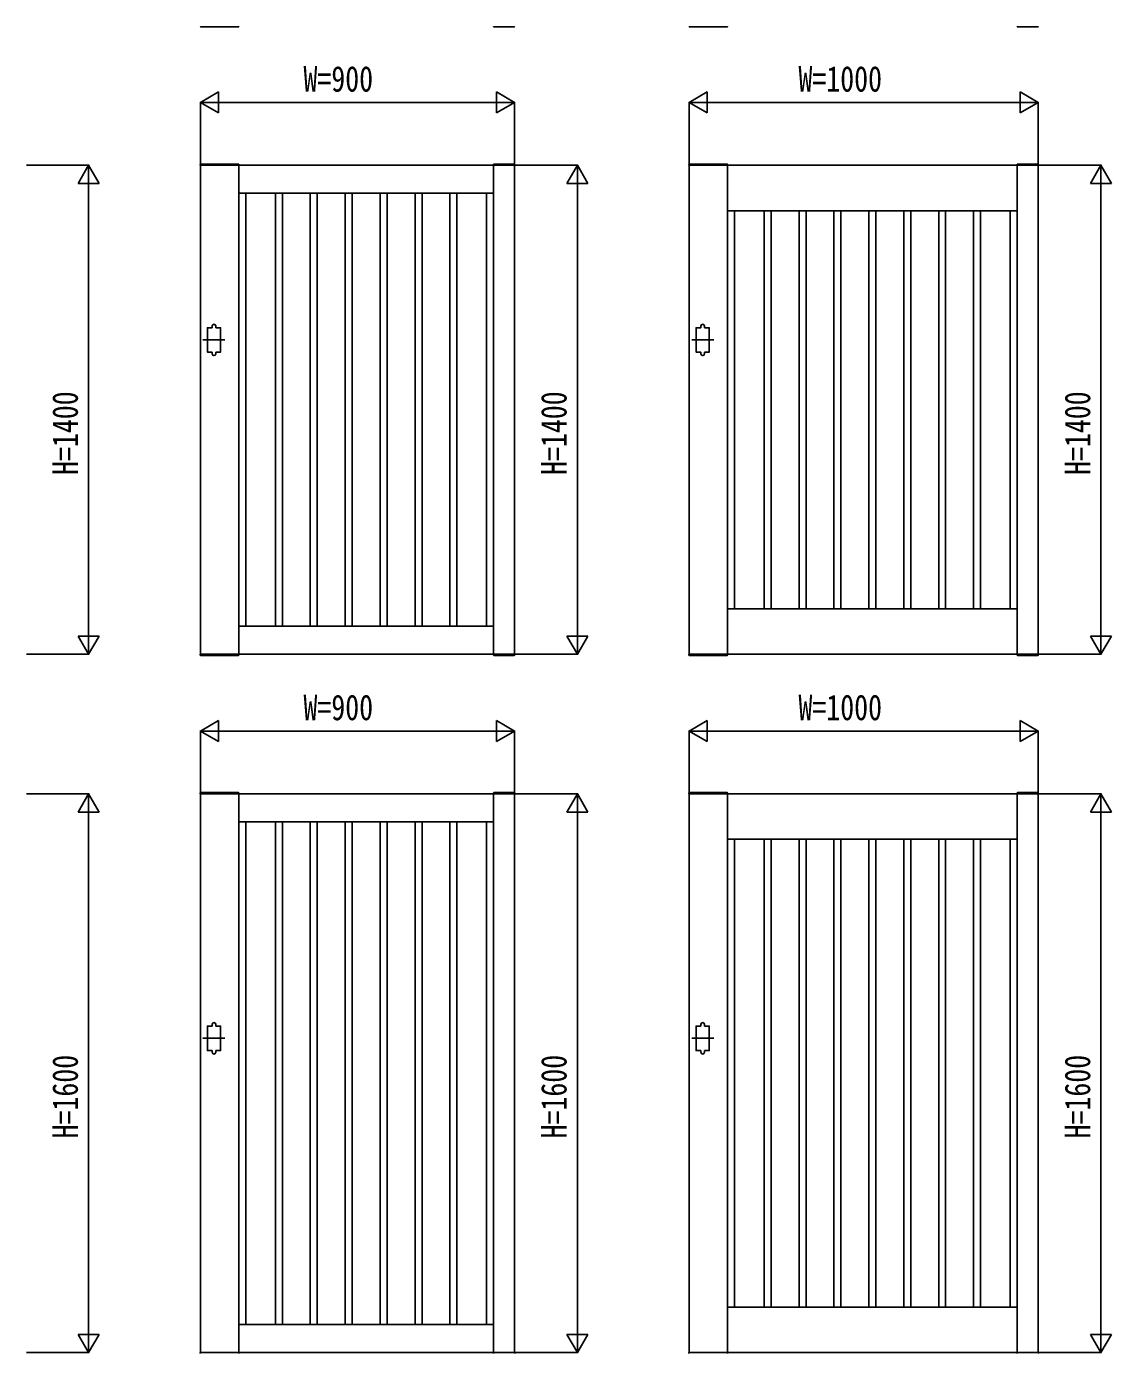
# Model space of a CAD drawing. Units: millimetres, scale not verified. Extents: x -10512 to 10512, y -7425 to 7425.
# Drawn here: x -260 to 2848, y -665 to 3135 of the extents above; entities that cross this region are included whole.
import ezdxf
from ezdxf.enums import TextEntityAlignment as Align

# ---------------------------------------------------------------- set-up
doc = ezdxf.new("R2010")
doc.units = ezdxf.units.MM
doc.header["$LTSCALE"] = 30
for name, color, linetype in [('0-0_0', 7, 'Continuous'), ('0-2_YKK_11', 7, 'Continuous'), ('0-3_YKK_A1', 4, 'Continuous'), ('0-4_YKK_D', 6, 'Continuous')]:
    doc.layers.add(name, color=color, linetype=linetype)
doc.styles.add('ＭＳ ゴシック', font='')
doc.styles.get('ＭＳ ゴシック').set_extended_font_data('MS Gothic')

msp = doc.modelspace()

# ---------------------------------------------------------------- linework, layer by layer
at = {"layer": '0-0_0'}
for p, q in [((347.55, 2657.5), (1077.55, 2657.5)), ((367.55, 1417.5), (367.55, 2657.5)), ((452.55, 1417.5), (452.55, 2657.5)), ((472.55, 1417.5), (472.55, 2657.5)), ((552.55, 1417.5), (552.55, 2657.5)), ((572.55, 1417.5), (572.55, 2657.5)), ((652.55, 1417.5), (652.55, 2657.5)), ((672.55, 1417.5), (672.55, 2657.5)), ((752.55, 1417.5), (752.55, 2657.5)), ((772.55, 1417.5), (772.55, 2657.5)), ((852.55, 1417.5), (852.55, 2657.5)), ((872.55, 1417.5), (872.55, 2657.5)), ((952.55, 1417.5), (952.55, 2657.5)), ((972.55, 1417.5), (972.55, 2657.5)), ((1057.55, 1417.5), (1057.55, 2657.5)), ((1747.55, 2607.5), (2577.55, 2607.5)), ((1767.55, 1467.5), (1767.55, 2607.5)), ((1852.55, 1467.5), (1852.55, 2607.5)), ((1872.55, 1467.5), (1872.55, 2607.5)), ((1952.55, 1467.5), (1952.55, 2607.5)), ((1972.55, 1467.5), (1972.55, 2607.5)), ((2052.55, 1467.5), (2052.55, 2607.5)), ((2072.55, 1467.5), (2072.55, 2607.5)), ((2152.55, 1467.5), (2152.55, 2607.5)), ((2172.55, 1467.5), (2172.55, 2607.5)), ((2252.55, 1467.5), (2252.55, 2607.5)), ((2272.55, 1467.5), (2272.55, 2607.5)), ((2352.55, 1467.5), (2352.55, 2607.5)), ((2372.55, 1467.5), (2372.55, 2607.5)), ((2452.55, 1467.5), (2452.55, 2607.5)), ((2472.55, 1467.5), (2472.55, 2607.5)), ((2557.55, 1467.5), (2557.55, 2607.5)), ((1747.55, 1467.5), (2577.55, 1467.5)), ((347.55, 1417.5), (1077.55, 1417.5)), ((347.55, 857.5), (1077.55, 857.5)), ((367.55, -582.5), (367.55, 857.5)), ((452.55, -582.5), (452.55, 857.5)), ((472.55, -582.5), (472.55, 857.5)), ((552.55, -582.5), (552.55, 857.5)), ((572.55, -582.5), (572.55, 857.5)), ((652.55, -582.5), (652.55, 857.5)), ((672.55, -582.5), (672.55, 857.5)), ((752.55, -582.5), (752.55, 857.5)), ((772.55, -582.5), (772.55, 857.5)), ((852.55, -582.5), (852.55, 857.5)), ((872.55, -582.5), (872.55, 857.5)), ((952.55, -582.5), (952.55, 857.5)), ((972.55, -582.5), (972.55, 857.5)), ((1057.55, -582.5), (1057.55, 857.5)), ((1747.55, 807.5), (2577.55, 807.5)), ((1767.55, -532.5), (1767.55, 807.5)), ((1852.55, -532.5), (1852.55, 807.5)), ((1872.55, -532.5), (1872.55, 807.5)), ((1952.55, -532.5), (1952.55, 807.5)), ((1972.55, -532.5), (1972.55, 807.5)), ((2052.55, -532.5), (2052.55, 807.5)), ((2072.55, -532.5), (2072.55, 807.5)), ((2152.55, -532.5), (2152.55, 807.5)), ((2172.55, -532.5), (2172.55, 807.5)), ((2252.55, -532.5), (2252.55, 807.5)), ((2272.55, -532.5), (2272.55, 807.5)), ((2352.55, -532.5), (2352.55, 807.5)), ((2372.55, -532.5), (2372.55, 807.5)), ((2452.55, -532.5), (2452.55, 807.5)), ((2472.55, -532.5), (2472.55, 807.5)), ((2557.55, -532.5), (2557.55, 807.5)), ((1747.55, -532.5), (2577.55, -532.5)), ((347.55, -582.5), (1077.55, -582.5))]:
    msp.add_line(p, q, dxfattribs=at)
at = {"layer": '0-2_YKK_11'}
for p, q in [((347.55, 1337.5), (347.55, 2737.5)), ((1077.55, 1337.5), (1077.55, 2737.5)), ((1747.55, 1337.5), (1747.55, 2737.5)), ((2577.55, 1337.5), (2577.55, 2737.5)), ((347.55, -662.5), (347.55, 937.5)), ((1077.55, -662.5), (1077.55, 937.5)), ((1747.55, -662.5), (1747.55, 937.5)), ((2577.55, -662.5), (2577.55, 937.5))]:
    msp.add_line(p, q, dxfattribs=at)
for points in [[(237.55, 2737.5), (237.55, 1337.5), (1137.55, 1337.5), (1137.55, 2737.5)], [(1637.55, 2737.5), (1637.55, 1337.5), (2637.55, 1337.5), (2637.55, 2737.5)], [(237.55, 937.5), (237.55, -662.5), (1137.55, -662.5), (1137.55, 937.5)], [(1637.55, 937.5), (1637.55, -662.5), (2637.55, -662.5), (2637.55, 937.5)]]:
    msp.add_lwpolyline(points, close=True, dxfattribs=at)
at = {"layer": '0-3_YKK_A1'}
for p, q in [((238.18, 3134), (346.92, 3134)), ((1136.92, 3134), (1078.18, 3134)), ((1638.18, 3134), (1746.92, 3134)), ((2636.92, 3134), (2578.18, 3134)), ((237.18, 2740.05), (237.05, 2737.5)), ((237.05, 2737.5), (348.05, 2737.5)), ((238.18, 2741), (346.92, 2741)), ((347.91, 2740.05), (348.05, 2737.5)), ((1077.18, 2740.05), (1077.05, 2737.5)), ((1138.05, 2737.5), (1077.05, 2737.5)), ((1136.92, 2741), (1078.18, 2741)), ((1137.91, 2740.05), (1138.05, 2737.5)), ((1637.18, 2740.05), (1637.05, 2737.5)), ((1637.05, 2737.5), (1748.05, 2737.5)), ((1638.18, 2741), (1746.92, 2741)), ((1747.91, 2740.05), (1748.05, 2737.5)), ((2577.18, 2740.05), (2577.05, 2737.5)), ((2638.05, 2737.5), (2577.05, 2737.5)), ((2636.92, 2741), (2578.18, 2741)), ((2637.91, 2740.05), (2638.05, 2737.5)), ((271.55, 2272.5), (271.55, 2277.5)), ((281.55, 2272.5), (281.55, 2277.5)), ((1671.55, 2272.5), (1671.55, 2277.5)), ((1681.55, 2272.5), (1681.55, 2277.5)), ((308.05, 2237.5), (245.05, 2237.5)), ((1708.05, 2237.5), (1645.05, 2237.5)), ((271.55, 2202.5), (271.55, 2197.5)), ((281.55, 2202.5), (281.55, 2197.5)), ((1671.55, 2202.5), (1671.55, 2197.5)), ((1681.55, 2202.5), (1681.55, 2197.5)), ((237.05, 1337.5), (348.05, 1337.5)), ((237.18, 1334.95), (237.05, 1337.5)), ((238.18, 1334), (346.92, 1334)), ((347.91, 1334.95), (348.05, 1337.5)), ((1138.05, 1337.5), (1077.05, 1337.5)), ((1077.18, 1334.95), (1077.05, 1337.5)), ((1136.92, 1334), (1078.18, 1334)), ((1137.91, 1334.95), (1138.05, 1337.5)), ((1637.05, 1337.5), (1748.05, 1337.5)), ((1637.18, 1334.95), (1637.05, 1337.5)), ((1638.18, 1334), (1746.92, 1334)), ((1747.91, 1334.95), (1748.05, 1337.5)), ((2638.05, 1337.5), (2577.05, 1337.5)), ((2577.18, 1334.95), (2577.05, 1337.5)), ((2636.92, 1334), (2578.18, 1334)), ((2637.91, 1334.95), (2638.05, 1337.5)), ((237.18, 940.05), (237.05, 937.5)), ((237.05, 937.5), (348.05, 937.5)), ((238.18, 941), (346.92, 941)), ((347.91, 940.05), (348.05, 937.5)), ((1077.18, 940.05), (1077.05, 937.5)), ((1138.05, 937.5), (1077.05, 937.5)), ((1136.92, 941), (1078.18, 941)), ((1137.91, 940.05), (1138.05, 937.5)), ((1637.18, 940.05), (1637.05, 937.5)), ((1637.05, 937.5), (1748.05, 937.5)), ((1638.18, 941), (1746.92, 941)), ((1747.91, 940.05), (1748.05, 937.5)), ((2577.18, 940.05), (2577.05, 937.5)), ((2638.05, 937.5), (2577.05, 937.5)), ((2636.92, 941), (2578.18, 941)), ((2637.91, 940.05), (2638.05, 937.5)), ((271.55, 272.5), (271.55, 277.5)), ((281.55, 272.5), (281.55, 277.5)), ((1671.55, 272.5), (1671.55, 277.5)), ((1681.55, 272.5), (1681.55, 277.5)), ((308.05, 237.5), (245.05, 237.5)), ((1708.05, 237.5), (1645.05, 237.5)), ((271.55, 202.5), (271.55, 197.5)), ((281.55, 202.5), (281.55, 197.5)), ((1671.55, 202.5), (1671.55, 197.5)), ((1681.55, 202.5), (1681.55, 197.5)), ((237.05, -662.5), (348.05, -662.5)), ((237.18, -665.05), (237.05, -662.5)), ((347.91, -665.05), (348.05, -662.5)), ((1138.05, -662.5), (1077.05, -662.5)), ((1077.18, -665.05), (1077.05, -662.5)), ((1137.91, -665.05), (1138.05, -662.5)), ((1637.05, -662.5), (1748.05, -662.5)), ((1637.18, -665.05), (1637.05, -662.5)), ((1747.91, -665.05), (1748.05, -662.5)), ((2638.05, -662.5), (2577.05, -662.5)), ((2577.18, -665.05), (2577.05, -662.5)), ((2637.91, -665.05), (2638.05, -662.5))]:
    msp.add_line(p, q, dxfattribs=at)
for points in [[(271.55, 2272.5), (257.55, 2272.5), (257.55, 2202.5), (271.55, 2202.5)], [(281.55, 2202.5), (295.55, 2202.5), (295.55, 2272.5), (281.55, 2272.5)], [(1671.55, 2272.5), (1657.55, 2272.5), (1657.55, 2202.5), (1671.55, 2202.5)], [(1681.55, 2202.5), (1695.55, 2202.5), (1695.55, 2272.5), (1681.55, 2272.5)], [(271.55, 272.5), (257.55, 272.5), (257.55, 202.5), (271.55, 202.5)], [(281.55, 202.5), (295.55, 202.5), (295.55, 272.5), (281.55, 272.5)], [(1671.55, 272.5), (1657.55, 272.5), (1657.55, 202.5), (1671.55, 202.5)], [(1681.55, 202.5), (1695.55, 202.5), (1695.55, 272.5), (1681.55, 272.5)]]:
    msp.add_lwpolyline(points, dxfattribs=at)
for centre, radius, start, end in [((238.18, 3135), 1, 183, 270), ((346.92, 3135), 1, 270, 357), ((1078.18, 3135), 1, 183, 270), ((1136.92, 3135), 1, 270, 357), ((1638.18, 3135), 1, 183, 270), ((1746.92, 3135), 1, 270, 357), ((2578.18, 3135), 1, 183, 270), ((2636.92, 3135), 1, 270, 357), ((238.18, 2740), 1, 90, 177), ((346.92, 2740), 1, 3, 90), ((1078.18, 2740), 1, 90, 177), ((1136.92, 2740), 1, 3, 90), ((1638.18, 2740), 1, 90, 177), ((1746.92, 2740), 1, 3, 90), ((2578.18, 2740), 1, 90, 177), ((2636.92, 2740), 1, 3, 90), ((276.55, 2277.5), 5, 0, 180), ((1676.55, 2277.5), 5, 0, 180), ((276.55, 2197.5), 5, 180, 0), ((1676.55, 2197.5), 5, 180, 0), ((238.18, 1335), 1, 183, 270), ((346.92, 1335), 1, 270, 357), ((1078.18, 1335), 1, 183, 270), ((1136.92, 1335), 1, 270, 357), ((1638.18, 1335), 1, 183, 270), ((1746.92, 1335), 1, 270, 357), ((2578.18, 1335), 1, 183, 270), ((2636.92, 1335), 1, 270, 357), ((238.18, 940), 1, 90, 177), ((346.92, 940), 1, 3, 90), ((1078.18, 940), 1, 90, 177), ((1136.92, 940), 1, 3, 90), ((1638.18, 940), 1, 90, 177), ((1746.92, 940), 1, 3, 90), ((2578.18, 940), 1, 90, 177), ((2636.92, 940), 1, 3, 90), ((276.55, 277.5), 5, 0, 180), ((1676.55, 277.5), 5, 0, 180), ((276.55, 197.5), 5, 180, 0), ((1676.55, 197.5), 5, 180, 0)]:
    msp.add_arc(centre, radius, start, end, dxfattribs=at)
at = {"layer": '0-4_YKK_D'}
for p, q in [((237.55, 2917.5), (289.51, 2947.5)), ((289.51, 2887.5), (289.51, 2947.5)), ((1137.55, 2917.5), (1085.59, 2947.5)), ((1085.59, 2947.5), (1085.59, 2887.5)), ((1637.55, 2917.5), (1689.51, 2947.5)), ((1689.51, 2887.5), (1689.51, 2947.5)), ((2637.55, 2917.5), (2585.59, 2947.5)), ((2585.59, 2947.5), (2585.59, 2887.5)), ((237.55, 2739.5), (237.55, 2918.5)), ((237.55, 2917.5), (289.51, 2887.5)), ((237.55, 2917.5), (341.47, 2917.5)), ((297.55, 2917.5), (1077.55, 2917.5)), ((1137.55, 2917.5), (1033.62, 2917.5)), ((1137.55, 2917.5), (1085.59, 2887.5)), ((1137.55, 2739.5), (1137.55, 2918.5)), ((1637.55, 2739.5), (1637.55, 2918.5)), ((1637.55, 2917.5), (1689.51, 2887.5)), ((1637.55, 2917.5), (1741.47, 2917.5)), ((1697.55, 2917.5), (2577.55, 2917.5)), ((2637.55, 2917.5), (2533.62, 2917.5)), ((2637.55, 2917.5), (2585.59, 2887.5)), ((2637.55, 2739.5), (2637.55, 2918.5)), ((-260.45, 2737.5), (-81.45, 2737.5)), ((-82.45, 2737.5), (-112.45, 2685.54)), ((-82.45, 2737.5), (-52.45, 2685.54)), ((-82.45, 2737.5), (-82.45, 2633.58)), ((1139.55, 2737.5), (1318.55, 2737.5)), ((1317.55, 2737.5), (1287.55, 2685.54)), ((1317.55, 2737.5), (1347.55, 2685.54)), ((1317.55, 2737.5), (1317.55, 2633.58)), ((2639.55, 2737.5), (2818.55, 2737.5)), ((2817.55, 2737.5), (2787.55, 2685.54)), ((2817.55, 2737.5), (2847.55, 2685.54)), ((2817.55, 2737.5), (2817.55, 2633.58)), ((-112.45, 2685.54), (-52.45, 2685.54)), ((-82.45, 2677.5), (-82.45, 1397.5)), ((1287.55, 2685.54), (1347.55, 2685.54)), ((1317.55, 2677.5), (1317.55, 1397.5)), ((2787.55, 2685.54), (2847.55, 2685.54)), ((2817.55, 2677.5), (2817.55, 1397.5)), ((-82.45, 1337.5), (-82.45, 1441.42)), ((1317.55, 1337.5), (1317.55, 1441.42)), ((2817.55, 1337.5), (2817.55, 1441.42)), ((-82.45, 1337.5), (-112.45, 1389.46)), ((-52.45, 1389.46), (-112.45, 1389.46)), ((-82.45, 1337.5), (-52.45, 1389.46)), ((1317.55, 1337.5), (1287.55, 1389.46)), ((1347.55, 1389.46), (1287.55, 1389.46)), ((1317.55, 1337.5), (1347.55, 1389.46)), ((2817.55, 1337.5), (2787.55, 1389.46)), ((2847.55, 1389.46), (2787.55, 1389.46)), ((2817.55, 1337.5), (2847.55, 1389.46)), ((-260.45, 1337.5), (-81.45, 1337.5)), ((1139.55, 1337.5), (1318.55, 1337.5)), ((2639.55, 1337.5), (2818.55, 1337.5)), ((237.55, 1117.5), (289.51, 1147.5)), ((289.51, 1087.5), (289.51, 1147.5)), ((1137.55, 1117.5), (1085.59, 1147.5)), ((1085.59, 1147.5), (1085.59, 1087.5)), ((1637.55, 1117.5), (1689.51, 1147.5)), ((1689.51, 1087.5), (1689.51, 1147.5)), ((2637.55, 1117.5), (2585.59, 1147.5)), ((2585.59, 1147.5), (2585.59, 1087.5)), ((237.55, 939.5), (237.55, 1118.5)), ((237.55, 1117.5), (289.51, 1087.5)), ((237.55, 1117.5), (341.47, 1117.5)), ((297.55, 1117.5), (1077.55, 1117.5)), ((1137.55, 1117.5), (1033.62, 1117.5)), ((1137.55, 1117.5), (1085.59, 1087.5)), ((1137.55, 939.5), (1137.55, 1118.5)), ((1637.55, 939.5), (1637.55, 1118.5)), ((1637.55, 1117.5), (1689.51, 1087.5)), ((1637.55, 1117.5), (1741.47, 1117.5)), ((1697.55, 1117.5), (2577.55, 1117.5)), ((2637.55, 1117.5), (2533.62, 1117.5)), ((2637.55, 1117.5), (2585.59, 1087.5)), ((2637.55, 939.5), (2637.55, 1118.5)), ((-260.45, 937.5), (-81.45, 937.5)), ((-82.45, 937.5), (-112.45, 885.54)), ((-82.45, 937.5), (-52.45, 885.54)), ((-82.45, 937.5), (-82.45, 833.58)), ((1139.55, 937.5), (1318.55, 937.5)), ((1317.55, 937.5), (1287.55, 885.54)), ((1317.55, 937.5), (1347.55, 885.54)), ((1317.55, 937.5), (1317.55, 833.58)), ((2639.55, 937.5), (2818.55, 937.5)), ((2817.55, 937.5), (2787.55, 885.54)), ((2817.55, 937.5), (2847.55, 885.54)), ((2817.55, 937.5), (2817.55, 833.58)), ((-112.45, 885.54), (-52.45, 885.54)), ((-82.45, 877.5), (-82.45, -602.5)), ((1287.55, 885.54), (1347.55, 885.54)), ((1317.55, 877.5), (1317.55, -602.5)), ((2787.55, 885.54), (2847.55, 885.54)), ((2817.55, 877.5), (2817.55, -602.5)), ((-82.45, -662.5), (-82.45, -558.58)), ((1317.55, -662.5), (1317.55, -558.58)), ((2817.55, -662.5), (2817.55, -558.58)), ((-82.45, -662.5), (-112.45, -610.54)), ((-52.45, -610.54), (-112.45, -610.54)), ((-82.45, -662.5), (-52.45, -610.54)), ((1317.55, -662.5), (1287.55, -610.54)), ((1347.55, -610.54), (1287.55, -610.54)), ((1317.55, -662.5), (1347.55, -610.54)), ((2817.55, -662.5), (2787.55, -610.54)), ((2847.55, -610.54), (2787.55, -610.54)), ((2817.55, -662.5), (2847.55, -610.54)), ((-260.45, -662.5), (-81.45, -662.5)), ((1139.55, -662.5), (1318.55, -662.5)), ((2639.55, -662.5), (2818.55, -662.5))]:
    msp.add_line(p, q, dxfattribs=at)

# ---------------------------------------------------------------- texts
at = {"layer": '0-4_YKK_D', "style": 'ＭＳ ゴシック', "width": 0.8}
for s, p in [('W=900', (532.88, 2926.5)), ('W=1000', (1950.88, 2926.5)), ('W=900', (532.88, 1126.5)), ('W=1000', (1950.88, 1126.5))]:
    msp.add_text(s, height=73.31, dxfattribs=at).set_placement(p, align=Align.BOTTOM_LEFT)
for s, p in [('H=1400', (-91.45, 1850.83)), ('H=1400', (1308.55, 1850.83)), ('H=1400', (2808.55, 1850.83)), ('H=1600', (-91.45, -49.17)), ('H=1600', (1308.55, -49.17)), ('H=1600', (2808.55, -49.17))]:
    msp.add_text(s, height=73.31, rotation=90, dxfattribs=at).set_placement(p, align=Align.BOTTOM_LEFT)

doc.saveas('drawing.dxf')
